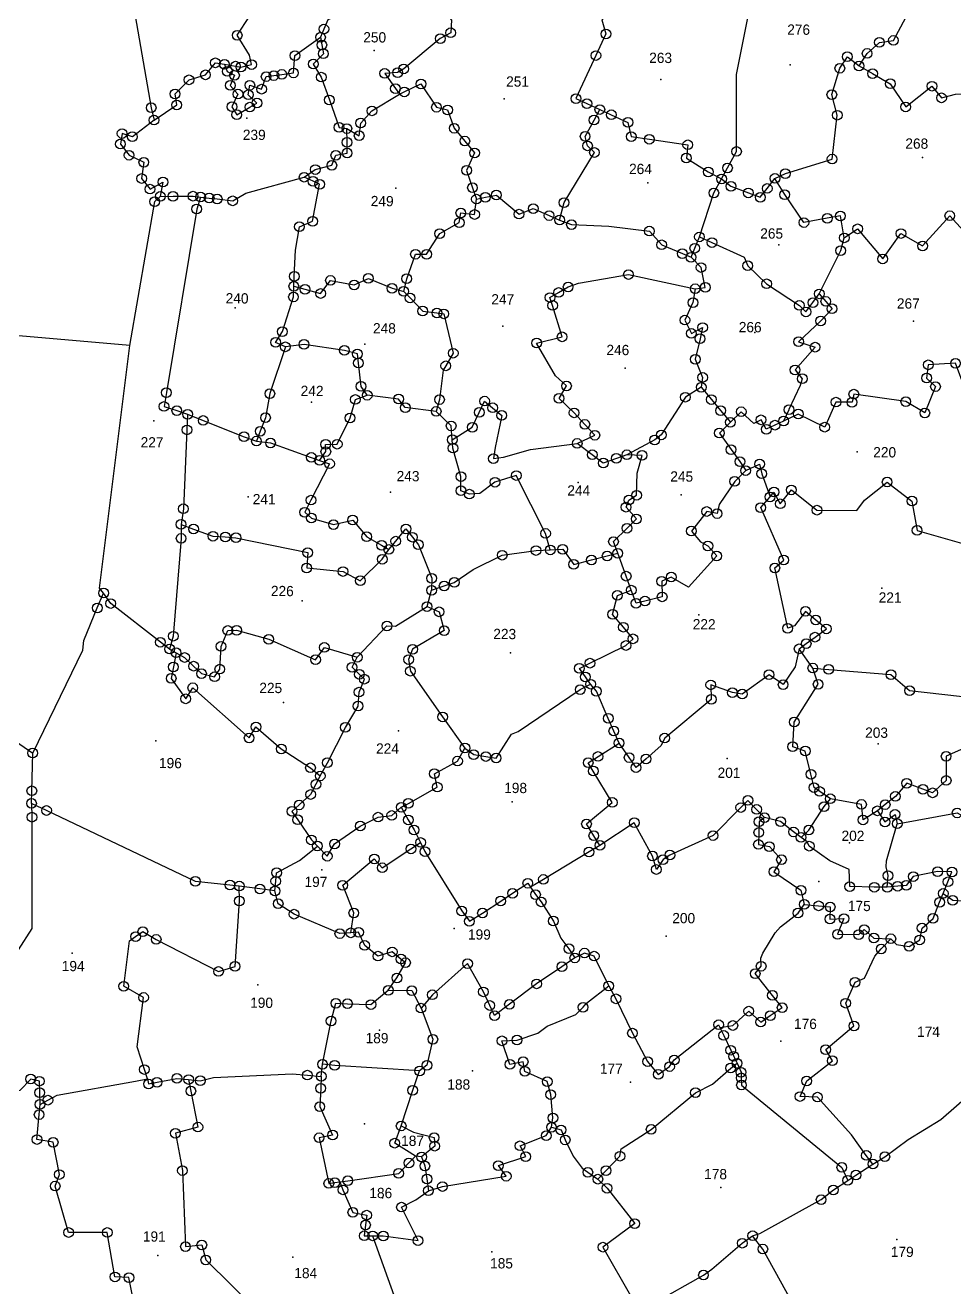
# Model space of a CAD drawing. Header units: metres. Extents: x 272120 to 276411, y 2131418 to 2137749.
# Drawn here: x 273186 to 274035, y 2133657 to 2134809 of the extents above; entities that cross this region are included whole.
import ezdxf

# ---------------------------------------------------------------- set-up
doc = ezdxf.new("R2010")
doc.units = ezdxf.units.M
for name, color, linetype in [('POINT_PARCEL', 7, 'Continuous'), ('POLY_PARCEL', 6, 'Continuous'), ('SYM_STONE', 1, 'Continuous'), ('TEXT_PARCEL', 7, 'Continuous')]:
    doc.layers.add(name, color=color, linetype=linetype)
doc.styles.add('TEXT_MAP', font='KRDEV050.TTF')

# ---------------------------------------------------------------- blocks, each defined once
blk = doc.blocks.new('STONE')
blk.add_circle((0, 0), 0.851)
blk = doc.blocks.new('GNGFGBG')
at = {"layer": 'POINT_PARCEL'}
for p in [(318.41, 675.55), (391.54, 673.58), (368.81, 670.8), (341.34, 667.21), (296.14, 663.48), (414.92, 657.43), (366.65, 652.63), (322.42, 651.38), (389.78, 641.95), (294.31, 630.15), (413.51, 628.71), (341.37, 627.31), (385.64, 626.47), (317.14, 623.95), (362.9, 620.05), (307.86, 613.73), (280.17, 610.2), (403.82, 605.65), (354.83, 599.91), (296.84, 597), (321.84, 598.01), (372.91, 597.91), (408.32, 581.75), (306.48, 578.79), (376.18, 576.83), (343.12, 569.9), (303.32, 560.88), (323.54, 556.08), (280.94, 554.01), (407.85, 554.4), (381.35, 551.63), (343.62, 543.74), (402.95, 536.99), (310.26, 531.59), (397.57, 530.14), (333.59, 521.42), (370.84, 520.33), (266.47, 516.61), (299.13, 511.28), (320.57, 503.46), (417.98, 504.53), (391.11, 502.04), (336.98, 496.42), (364.75, 494.65), (318.08, 487.01), (326.94, 483.98), (380.73, 476.28), (321.3, 474.03), (411.77, 467.32), (281.93, 463.62), (340.62, 464.69), (305.61, 463.47)]:
    blk.add_point(p, dxfattribs=at)
at = {"layer": 'POLY_PARCEL'}
for points in [[(292.13, 672.94), (294.07, 672.63), (295.04, 672.48), (296.9, 672.93), (296.51, 674.6), (294.33, 678.06), (296.45, 681.4), (297.54, 682.9), (301.42, 688.25), (305.45, 688.5), (306.63, 684.88), (311.65, 687.43), (316.5, 689.9), (316.65, 693.01), (315.52, 695.17), (320.67, 699.78), (327.92, 701.97), (329.05, 702.07), (331.36, 702.26), (332.86, 702.11)], [(274.48, 691.61), (276.36, 681.33), (279.31, 665.23), (279.82, 663.05)], [(332, 681.05), (331.01, 682.55), (329.44, 682.81), (328.2, 689.68), (325.9, 690.34), (323.93, 689.49), (320.86, 688.18), (320.93, 685.5), (313.67, 682.37), (310.22, 680.88), (309.56, 679.25), (308.98, 677.81)], [(362, 687.95), (362.13, 685.68), (360.92, 684.24), (358.4, 681.23), (359.12, 678.75), (357.39, 674.95), (353.94, 667.36), (355.87, 666.49), (358.15, 665.47)], [(379.63, 653.43), (380.66, 655.36), (382.22, 658.27), (382.1, 671.81), (384.13, 682.34), (382.36, 685.16), (381.45, 685.59)], [(403.65, 673.44), (405.05, 675.65), (407.2, 677.62), (409.66, 677.97), (412.66, 683.66), (413.81, 685)], [(332, 681.05), (331.85, 678.76), (330.03, 677.73), (323.63, 672.36), (322.57, 671.7), (320.3, 671.54), (322.21, 668.88), (322.91, 667.91)], [(292.13, 672.94), (292.64, 671.7), (293.91, 671.02), (293.18, 669.25), (294.54, 667.72), (293.5, 665.5), (294.36, 664.1), (296.65, 665.45), (297.89, 666.18), (296.35, 667.62), (296.62, 669.3), (298.7, 668.62), (299.47, 670.84), (300.83, 671.03), (302.23, 671.23), (304.27, 671.52), (304.5, 674.55), (308.98, 677.81)], [(308.98, 677.81), (309.22, 676.47), (309.5, 674.93), (307.73, 673.1), (309.17, 670.81), (310.61, 666.81), (312.35, 662), (313.72, 661.81)], [(389.01, 653.58), (390.84, 654.44), (399.03, 657.05), (399.88, 664.77), (398.9, 668.37), (400.27, 673.02), (401.58, 675.05), (403.65, 673.44)], [(279.82, 663.05), (283.8, 665.74), (283.48, 667.67), (285.92, 670.17), (288.81, 671.07), (290.54, 673.19), (292.13, 672.94)], [(403.65, 673.44), (406.03, 672.11), (409.15, 670.37), (411.9, 666.31), (416.48, 669.98), (418.18, 667.95), (420.61, 668.6), (424.8, 668.67), (425.32, 666.7), (427.97, 666.93), (429.12, 667.03)], [(313.72, 661.81), (315.89, 660.57), (316.15, 662.79), (318.11, 664.95), (322.91, 667.91)], [(322.91, 667.91), (323.76, 668.32), (326.69, 669.73), (329.44, 665.67), (331.41, 665.21), (332.58, 662), (334.47, 659.75), (336.19, 657.69), (334.81, 654.61), (335.87, 651.58), (336.58, 649.57)], [(351.22, 646.01), (351.98, 649.07), (357.26, 657.91), (356.03, 659.07), (355.6, 660.73), (357.15, 663.61), (358.15, 665.47)], [(358.15, 665.47), (360.17, 664.56), (363.11, 663.24), (363.7, 660.75), (366.9, 660.31), (373.65, 659.38), (373.42, 657.05), (377.29, 654.63), (379.63, 653.43)], [(279.82, 663.05), (276.04, 660.11), (274.23, 660.65), (273.95, 658.8), (275.49, 656.85), (278.08, 655.63), (277.71, 652.78), (279.21, 650.92), (281.47, 652.19), (281.02, 649.65)], [(306.28, 653.21), (308.23, 654.57), (311.13, 655.34), (311.81, 657.1), (313.8, 657.51), (313.77, 659.38), (313.72, 661.81)], [(288.1, 649.6), (289.61, 649.43), (291.02, 649.28), (293.75, 648.97), (296.06, 650.33), (306.28, 653.21)], [(304.6, 634.03), (304.67, 635.77), (304.87, 640.41), (305.51, 644.51), (307.82, 645.47), (309, 651.98), (307.84, 652.5), (306.28, 653.21)], [(375.81, 643.22), (378.29, 650.95), (379.63, 653.43)], [(379.63, 653.43), (381.28, 652.15), (384.36, 651.01), (386.46, 650.25), (387.66, 651.81), (389.01, 653.58)], [(401.27, 643.23), (400.56, 647.07), (398.25, 646.64), (394.15, 645.87), (390.75, 650.75), (389.01, 653.58)], [(336.58, 649.57), (338.14, 649.91), (340.08, 650.32), (344.08, 646.99), (346.57, 647.97), (349.37, 646.78), (351.22, 646.01)], [(275.83, 623.42), (280.04, 648.73), (281.02, 649.65)], [(281.02, 649.65), (283.26, 649.69), (286.78, 649.74), (288.1, 649.6)], [(288.1, 649.6), (287.44, 647.48), (282.33, 615.2), (281.95, 612.76), (284.19, 612.04), (286.09, 611.42)], [(323.92, 633.28), (324.43, 635.51), (325.94, 639.82), (327.9, 639.82), (330.16, 643.47), (333.6, 645.43), (333.85, 647.12), (336.28, 646.87), (336.58, 649.57)], [(351.22, 646.01), (353.31, 645.22), (359.86, 644.96), (367, 644.17), (369.19, 641.78), (372.83, 640.26), (374.36, 639.63)], [(401.27, 643.23), (403.59, 644.83), (408.04, 639.58), (411.22, 644.06), (415.03, 641.91), (419.78, 647.24), (424.03, 642.63), (429.6, 642.02), (431.86, 641.77)], [(374.36, 639.63), (375.01, 641.23), (375.81, 643.22)], [(375.81, 643.22), (378.01, 642.24), (383.72, 639.69), (384.34, 638.21), (387.67, 635.06), (393.46, 631.3), (394.62, 630.18), (395.83, 631.82), (396.95, 633.36)], [(396.95, 633.36), (400.65, 640.99), (401.27, 643.23)], [(375.13, 634.1), (376.9, 634.35), (376.14, 637.84), (374.36, 639.63)], [(354.59, 606.78), (357.68, 608.25), (355.91, 610.13), (354.01, 612.15), (351.34, 614.68), (352.64, 616.87), (350.72, 618.66), (347.33, 624.37), (351.81, 625.49), (350.1, 630.99), (349.62, 632.38), (351.13, 633.28), (352.8, 634.26), (354.59, 634.93), (363.39, 636.52), (375.13, 634.1)], [(304.6, 634.03), (306.55, 633.52), (309.31, 632.8), (311.03, 635.11), (315.2, 634.34), (317.69, 635.52), (321.86, 633.8), (323.92, 633.28)], [(303.19, 623.39), (301.47, 624.16), (302.65, 626.06), (304.55, 632.17), (304.6, 634.03)], [(323.92, 633.28), (325.03, 632.14), (327.28, 629.84), (329.77, 629.53), (330.99, 629.38), (332.69, 622.48), (331.4, 620.25), (330.97, 619.49), (330.34, 614.32), (329.77, 612.23)], [(375.13, 634.1), (374.75, 631.66), (373.36, 628.58), (374.52, 626.25), (376.49, 627.3), (376.05, 625.34), (375.24, 621.71), (376.54, 618.53), (376.31, 616.8)], [(396.95, 633.36), (398.1, 632.04), (399.21, 630.77), (397.22, 628.61), (393.36, 624.93), (396.28, 623.99), (392.77, 619.96), (394.06, 618.44), (393.71, 617.22), (391.76, 612.99), (391.75, 612.97), (390.84, 610.98)], [(275.83, 623.42), (233.34, 626.84)], [(271.55, 579.91), (270.85, 580.76), (275.83, 623.42)], [(303.19, 623.39), (300.52, 615.15), (299.79, 610.92), (298.87, 608.52), (298.23, 606.79)], [(317.63, 614.99), (316.54, 616.53), (316.05, 620.63), (315.86, 622.23), (313.57, 622.84), (306.46, 623.84), (303.19, 623.39)], [(427.13, 618.79), (426.37, 618.68), (424.83, 617.89), (422.7, 616.8), (420.97, 621.34), (416.18, 621.03), (415.91, 618.7), (417.48, 617.22), (415.64, 612.57), (412.28, 614.54), (403.14, 615.79), (402.83, 614.36), (400.01, 614.36), (398.06, 609.95), (393.4, 612.23), (390.84, 610.98)], [(376.31, 616.8), (373.54, 615.04), (369.36, 608.39), (368.2, 607.49), (363.33, 604.85)], [(376.31, 616.8), (378.12, 614.66), (379.75, 612.73), (381.49, 610.69)], [(309.35, 603.49), (310.43, 605.04), (310.38, 606.31), (312.42, 606.35), (314.64, 610.97), (315.55, 614.23), (317.63, 614.99)], [(329.77, 612.23), (324.33, 612.86), (323.15, 614.35), (317.63, 614.99)], [(332.63, 607.28), (332.42, 609.71), (329.77, 612.23)], [(332.63, 607.28), (336.13, 609.49), (337.34, 612.11), (338.26, 614.1), (339.68, 612.94), (341.3, 611.61), (340.17, 605.96), (339.89, 604.01), (341.66, 604.28), (346.42, 605.64), (354.59, 606.78)], [(390.84, 610.98), (389.32, 610.24), (387.8, 609.5), (386.86, 611.16), (385.61, 610.53), (383.37, 612.55), (381.49, 610.69)], [(286.09, 611.42), (285.99, 608.68), (285.46, 594.81), (285.08, 592.07)], [(286.09, 611.42), (288.84, 610.35), (296.04, 607.55), (298.23, 606.79)], [(381.49, 610.69), (379.56, 608.79), (381.63, 605.89), (383.2, 603.79), (384.24, 602.23)], [(298.23, 606.79), (300.7, 606.48), (307.88, 603.99), (309.35, 603.49)], [(350, 588.05), (349.14, 590.93), (343.93, 601.07), (340.19, 599.87), (337.56, 597.88), (335.71, 597.74), (334.21, 598.33), (334.21, 600.82), (332.76, 605.8), (332.63, 607.28)], [(363.33, 604.85), (361.49, 604.2), (359.2, 603.37), (357.26, 604.81), (354.59, 606.78)], [(309.35, 603.49), (311.1, 602.9), (307.88, 596.49), (306.8, 594.35), (307.98, 593.35), (311.87, 592.22), (315.23, 593.04), (317.72, 590.14), (320.35, 588.64), (321.62, 587.92)], [(361.86, 587.53), (361.09, 589.59), (363.45, 591.95), (365.09, 593.59), (363.26, 595.65), (363.75, 596.91), (365.09, 597.76), (365.18, 601.65), (366.01, 604.76), (363.33, 604.85)], [(384.24, 602.23), (386.66, 603.39), (387.06, 601.69), (388.54, 597.62)], [(384.24, 602.23), (382.31, 600.32), (379.63, 596.25), (379.27, 594.64), (377.43, 594.99), (374.77, 591.54), (376.38, 589.66), (377.68, 588.94), (379.25, 587.19), (374.32, 581.69), (371.28, 583.43), (369.62, 582.67), (369.71, 579.94), (366.69, 579.17), (365.14, 578.78), (364.28, 581.08)], [(388.54, 597.62), (389.23, 598.49), (390.35, 596.43), (392.28, 598.89), (396.8, 595.36), (403.79, 595.36), (405.14, 597.15), (409.1, 600.39), (413.49, 597.08), (414.43, 591.93), (422.25, 589.76)], [(393.85, 570.98), (395.08, 571.9), (396.63, 573.05), (398.6, 574.52), (396.74, 576.05), (394.92, 577.56), (393.02, 575.03), (391.81, 574.58), (389.48, 585.15), (391.03, 586.56), (386.91, 595.73), (388.54, 597.62)], [(285.08, 592.07), (285.11, 589.6), (283.85, 572.42), (283.22, 570.16)], [(285.08, 592.07), (287.28, 591.27), (290.7, 590.03), (292.86, 589.91), (294.74, 589.8), (307.38, 587.27), (307.22, 584.57), (313.61, 583.99), (316.64, 582.4), (320.49, 586.2), (321.62, 587.92)], [(321.62, 587.92), (322.83, 589.39), (324.61, 591.54), (325.75, 590.11), (326.8, 588.8), (329.2, 582.92), (329.18, 580.81)], [(329.18, 580.81), (331.39, 581.59), (333.17, 582.22), (336.48, 584.52), (341.55, 587.06), (347.49, 587.92), (350, 588.05)], [(350, 588.05), (352.18, 588.17), (354.12, 585.54), (357.24, 586.34), (359.99, 587.05), (361.86, 587.53)], [(364.28, 581.08), (363.36, 583.53), (361.86, 587.53)], [(357.25, 564.51), (356.33, 565.78), (355.26, 567.27), (357.11, 568.2), (363.41, 571.35), (364.64, 572.53), (362.93, 574.56), (361.03, 576.8), (361.85, 580.15), (364.28, 581.08)], [(259.29, 551.72), (267.98, 569.87), (268.12, 571.54), (270.47, 577.29), (271.55, 579.91)], [(283.22, 570.16), (281.59, 571.34), (272.81, 578.08), (271.55, 579.91)], [(328.41, 577.94), (329.18, 580.81)], [(316.2, 568.95), (321.38, 574.48), (322.86, 574.47), (328.41, 577.94)], [(328.41, 577.94), (330.54, 577.03), (331.45, 573.73), (325.92, 570.42), (325.24, 568.61), (325.56, 566.57), (331.29, 558.58), (335.25, 553.13)], [(284.37, 569.52), (285.87, 568.69), (287.47, 567.18), (288.86, 565.88), (291.17, 565.34), (292.07, 566.69), (292.26, 570.68), (293.43, 573.49), (294.97, 573.53), (300.64, 571.99), (308.88, 568.46), (310.42, 570.63), (316.2, 568.95)], [(229.29, 571.07), (230.97, 571), (232.56, 565.25), (234.69, 561.54), (249.21, 555.27), (256.23, 553.78), (259.29, 551.72)], [(283.22, 570.16), (284.37, 569.52)], [(393.85, 570.98), (393.15, 567.84), (391.08, 564.68), (388.59, 566.4), (383.9, 562.97), (382.18, 563.21), (378.36, 564.54), (378.47, 561.99), (370.34, 555.13), (369.69, 553.74), (367.08, 551.45), (365.34, 549.92), (364.11, 551.67), (362.33, 554.2)], [(396.27, 567.61), (393.85, 570.98)], [(284.37, 569.52), (283.91, 567.02), (283.54, 565.01), (286.12, 561.43), (287.35, 563.38), (297.31, 554.64), (298.49, 556.59), (302.98, 552.74), (308.13, 549.47), (309.85, 548.06)], [(309.85, 548.06), (311.09, 550.38), (314.21, 556.62), (316.42, 560.38), (316.56, 562.82), (317.49, 565.11), (316.61, 565.95), (315.31, 567.19), (316.2, 568.95)], [(399.52, 544.68), (397.64, 545.95), (396.64, 546.63), (396.07, 548.96), (395.06, 553.03), (392.84, 553.77), (393.07, 558.11), (397.23, 564.78), (396.27, 567.61)], [(396.27, 567.61), (399.06, 567.4), (410.01, 566.56), (413.3, 563.77), (422.11, 562.88)], [(335.25, 553.13), (336.8, 551.99), (338.93, 551.67), (340.74, 551.41), (343.41, 555.62), (344.59, 556.11), (355.42, 563.54), (357.25, 564.51)], [(362.33, 554.2), (361.38, 556.31), (360.39, 558.52), (358.27, 563.27), (357.25, 564.51)], [(422.11, 562.88), (425.29, 562.61), (424.98, 560.59), (423.95, 559.74), (422.74, 557.77), (422.65, 556.61), (422.88, 553.66), (419.81, 552.29), (419.85, 548.04), (417.48, 545.85), (415.78, 546.46), (412.91, 547.5), (410.94, 545.17), (409.16, 543.73), (407.8, 542.62)], [(324.14, 542.65), (325.37, 543.34), (330.44, 546.23), (329.9, 548.59), (333.96, 550.83), (335.25, 553.13)], [(359.08, 536.21), (358, 537.9), (356.7, 539.95), (361.21, 543.76), (357.82, 549.25), (356.92, 550.71), (358.65, 551.82), (362.33, 554.2)], [(411.3, 540.38), (421.82, 542.36), (424.37, 541), (427.64, 541.46), (430.18, 542.45), (437.01, 548.15), (438.23, 546.7), (441.15, 548.61), (446.84, 552.33), (449.12, 551.24), (450.11, 548.53), (452, 546.45)], [(259.15, 542.88), (259.19, 545.08), (259.29, 551.72)], [(309.85, 548.06), (309.1, 546.58), (308.19, 544.78), (306.19, 542.94), (304.93, 541.79), (305.94, 540.33), (308.37, 536.81), (309.43, 535.73)], [(387.97, 541.29), (386.58, 542.71), (385.03, 544.3), (383.79, 543.03), (378.96, 538.07), (371.39, 534.6), (370.19, 533.79), (369.03, 532.04), (368.33, 534.39), (365.1, 540.23), (359.08, 536.21)], [(394.42, 537.85), (395.78, 539.16), (398.43, 543.29), (399.52, 544.68)], [(407.8, 542.62), (405.29, 541.01), (405, 543.72), (399.52, 544.68)], [(259.15, 542.88), (259.25, 540.45), (259.34, 520.9), (254.63, 513.38)], [(295.77, 528.6), (294.12, 528.77), (288.04, 529.37), (261.8, 541.64), (260.16, 542.41), (259.15, 542.88)], [(309.43, 535.73), (311.18, 533.96), (312.45, 536.13), (316.94, 539.3), (320.07, 540.89), (322.47, 541.2), (324.14, 542.65)], [(324.14, 542.65), (325.37, 540.44), (326.41, 538.69), (327.57, 536.49)], [(387.97, 541.29), (387.02, 540.56), (386.99, 538.67), (386.95, 536.56), (388.87, 536.2), (391.01, 533.91), (389.69, 531.79), (394.46, 528.57), (395.06, 526.1)], [(394.42, 537.85), (393.09, 538.82), (390.81, 540.6), (387.97, 541.29)], [(407.8, 542.62), (409.14, 540.68), (410.91, 542.01), (411.3, 540.38)], [(409.63, 529.2), (409.76, 531.26), (409.4, 532.78), (409.47, 533.83), (411.3, 540.38)], [(409.63, 529.2), (407.35, 529.2), (403.04, 529.27), (402.91, 532.28), (399.5, 533.8), (395.87, 536.33), (395.5, 537.07), (394.42, 537.85)], [(302.03, 527.79), (302.17, 529.51), (302.3, 531), (306.33, 533.18), (309.43, 535.73)], [(315.42, 520.53), (315.92, 524.03), (313.93, 528.87), (319.46, 533.54), (320.86, 532), (325.89, 535.35), (327.57, 536.49)], [(327.57, 536.49), (328.34, 534.9), (334.89, 524.51), (336.25, 522.7), (338.53, 524.17), (341.72, 526.3), (343.79, 527.68), (346.46, 529.47), (346.95, 528.77)], [(359.08, 536.21), (357.18, 535.04), (349.2, 530.15), (346.95, 528.77)], [(419.47, 528.19), (420.29, 530.24), (420.97, 531.98), (418.46, 532.01), (414.19, 531.12), (412.97, 529.56), (411.46, 529.4), (409.63, 529.2)], [(279.85, 494.63), (279.31, 496.26), (278.03, 500.26), (279.08, 508.92), (275.59, 510.86), (276.56, 518.86), (277.6, 519.59), (278.87, 520.49), (281.23, 519.13), (292.22, 513.58), (295.12, 514.49), (295.8, 525.99), (295.77, 528.6)], [(302.03, 527.79), (299.39, 528.13), (295.77, 528.6)], [(346.95, 528.77), (347.83, 527.48), (348.83, 526.21), (351, 522.86), (352.31, 519.87), (353.76, 518.01), (354.81, 516.41)], [(410.32, 520.16), (411.3, 519.14), (413.55, 518.85), (415.4, 520), (415.8, 522.08), (417.71, 523.8), (418.85, 526.64), (419.47, 528.19)], [(419.47, 528.19), (421.15, 527), (424.49, 526.81)], [(315.42, 520.53), (313.49, 520.39), (305.43, 523.74), (302.62, 525.55), (302.03, 527.79)], [(380.39, 504.38), (382.67, 504.73), (385.45, 507.27), (387.57, 505.38), (389.24, 506.52), (391.31, 507.93), (389.59, 510.07), (386.53, 513.87), (387.57, 515.18), (387.53, 516.57), (387.84, 517.49), (390, 521.04), (390.93, 522.1), (393.98, 524.57), (395.06, 526.1)], [(395.06, 526.1), (397.59, 525.86), (399.62, 525.67), (399.59, 523.55), (402.06, 523.65), (400.97, 520.88), (404.67, 520.85), (405.63, 521.74), (407.34, 520.27), (410.32, 520.16)], [(322.08, 510.49), (323.58, 512.67), (325.07, 515.34), (324.26, 515.99), (322.72, 517.24), (320.22, 516.47), (317.87, 518.33), (316.78, 520.64), (315.42, 520.53)], [(407.45, 480.56), (406.28, 482.07), (403.65, 485.69), (397.63, 492.25), (394.57, 492.34), (395.72, 495.08), (400.2, 498.67), (399.01, 500.61), (403.95, 504.81), (402.48, 508.79), (404.09, 512.47), (405.75, 513.2), (407.52, 517.1), (408.64, 518.37), (410.32, 520.16)], [(360.81, 511.53), (358.22, 516.74), (356.5, 517.26), (354.81, 516.41)], [(354.81, 516.41), (352.55, 514.85), (348.14, 511.8), (343.39, 508.17), (340.78, 506.17), (339.93, 507.94), (338.78, 510.33), (335.97, 515.27), (329.83, 509.75), (327.86, 507.39)], [(310.61, 497.4), (312.07, 505.03), (312.88, 508.13), (314.93, 508.07), (319.05, 507.96), (322.08, 510.49)], [(322.08, 510.49), (326.21, 510.45), (327.86, 507.39)], [(350.93, 486.62), (351.16, 488.27), (350.75, 492.37), (350.12, 494.64), (346.18, 496.41), (345.87, 498.11), (343.54, 497.63), (342.11, 501.75), (344.77, 501.91), (348.4, 503.14), (350.06, 504.38), (355.06, 506.44), (356.33, 507.75), (356.91, 508.48), (360.81, 511.53)], [(360.81, 511.53), (362.1, 509.27), (365.04, 503.26), (367.74, 498.29), (369.63, 496.05), (371.6, 497.44), (372.41, 498.6), (380.16, 504.84), (380.39, 504.38)], [(327.86, 507.39), (329.97, 501.93), (328.97, 497.36), (327.69, 496.35)], [(380.39, 504.38), (381.07, 502.97), (382.33, 500.39), (382.86, 499.3), (383.45, 498.1)], [(310.4, 495.28), (310.61, 497.4)], [(327.69, 496.35), (312.76, 497.22), (310.61, 497.4)], [(359.14, 477.57), (360.57, 479.08), (362.99, 481.63), (363.22, 482.9), (368.44, 486.38), (376.18, 492.88), (379.14, 494.4), (382.35, 497.26), (383.45, 498.1)], [(383.45, 498.1), (384.16, 496.53), (384.21, 495.55), (384.26, 494.28), (401.99, 479.95), (403.04, 477.67)], [(261.02, 490.01), (262.4, 490.76), (264.01, 491.64), (277.75, 494.22), (279.85, 494.63)], [(279.85, 494.63), (280.07, 493.73), (281.55, 494.03), (285.04, 494.75), (287.1, 494.56)], [(287.1, 494.56), (289.16, 494.37), (291.46, 494.96), (305.32, 495.71), (307.97, 495.48), (310.4, 495.28)], [(310.4, 495.28), (310.32, 493.18), (310.19, 489.96), (312.47, 484.99), (310.11, 484.49), (311.87, 476.48), (312.92, 476.64), (313.79, 476.77)], [(324.51, 486.68), (326.5, 492.95), (327.69, 496.35)], [(261.02, 490.01), (260.95, 492.07), (260.89, 494.08), (259.35, 494.45), (257.44, 492.41), (254.57, 492.29)], [(287.1, 494.56), (287.51, 492.54), (288.79, 486.21), (284.85, 485.1), (286.13, 478.56), (286.76, 465.2), (289.63, 465.52), (290.35, 462.89), (299.62, 453.89), (298.61, 451.5), (302.67, 444.33), (303.72, 442.48)], [(407.45, 480.56), (409.54, 481.87), (413.61, 484.9), (419.36, 488.49), (424.34, 492.89), (426.07, 493.97)], [(279.23, 448.32), (278.85, 450.12), (276.87, 459.68), (274.4, 459.8), (273, 467.59), (266.2, 467.54), (263.79, 475.67), (264.51, 477.71), (263.38, 483.37), (260.53, 483.83), (260.88, 488.22), (261.02, 490.01)], [(327.09, 481.4), (323.39, 483.64), (324.51, 486.68)], [(324.51, 486.68), (326.69, 485.59), (330.32, 484.66), (330.43, 483.16), (328.14, 481.25)], [(329.37, 475.32), (331.84, 476.08), (343.03, 477.97), (341.64, 479.82), (346.43, 481.44), (345.43, 483.33), (350.01, 485.15), (350.93, 486.62)], [(350.93, 486.62), (352.62, 486.17), (353.35, 484.43), (354.78, 481.58), (356.36, 479.46), (357.37, 478.77), (359.14, 477.57)], [(313.79, 476.77), (315.2, 476.99), (324.14, 478.34), (325.91, 480.18), (327.09, 481.4)], [(328.14, 481.25), (327.09, 481.4)], [(328.14, 481.25), (328.72, 479.67), (329.1, 477.39), (329.37, 475.32)], [(403.04, 477.67), (404.49, 478.62), (407.45, 480.56)], [(359.14, 477.57), (360.76, 475.99), (365.67, 469.8), (360.11, 465.63), (365.24, 456.77), (366.51, 454.19)], [(386.4, 467.82), (387.67, 468.2), (398.4, 474.26), (400.54, 475.97), (403.04, 477.67)], [(313.79, 476.77), (314.36, 475.37), (316.12, 471.43), (318.56, 470.96), (318.37, 469.23), (318.17, 467.33), (319.63, 467.33)], [(319.63, 467.33), (321.51, 467.33), (327.62, 466.56), (324.67, 472.41), (327.15, 473.69), (329.37, 475.32)], [(319.63, 467.33), (324.24, 454.63), (325.54, 446.24), (327.43, 444.55), (328.79, 443.33)], [(366.51, 454.19), (369.13, 455.88), (377.82, 460.86), (379.26, 461.91), (384.59, 466.5), (386.4, 467.82)], [(398.64, 446.96), (397.37, 449.21), (388.22, 465.49), (386.4, 467.82)]]:
    blk.add_lwpolyline(points, dxfattribs=at)
at = {"layer": 'SYM_STONE'}
for p in [(294.33, 678.06), (308.98, 677.81), (309.56, 679.25), (331.85, 678.76), (359.12, 678.75), (409.66, 677.97), (309.22, 676.47), (330.03, 677.73), (405.05, 675.65), (407.2, 677.62), (304.5, 674.55), (309.5, 674.93), (357.39, 674.95), (401.58, 675.05), (403.65, 673.44), (290.54, 673.19), (292.13, 672.94), (292.64, 671.7), (294.07, 672.63), (295.04, 672.48), (296.9, 672.93), (302.23, 671.23), (304.27, 671.52), (307.73, 673.1), (320.3, 671.54), (322.57, 671.7), (323.63, 672.36), (400.27, 673.02), (406.03, 672.11), (285.92, 670.17), (288.81, 671.07), (293.18, 669.25), (293.91, 671.02), (296.62, 669.3), (299.47, 670.84), (300.83, 671.03), (309.17, 670.81), (326.69, 669.73), (409.15, 670.37), (416.48, 669.98), (283.48, 667.67), (294.54, 667.72), (296.35, 667.62), (298.7, 668.62), (310.61, 666.81), (322.21, 668.88), (323.76, 668.32), (353.94, 667.36), (398.9, 668.37), (418.18, 667.95), (279.31, 665.23), (283.8, 665.74), (293.5, 665.5), (296.65, 665.45), (297.89, 666.18), (318.11, 664.95), (329.44, 665.67), (331.41, 665.21), (355.87, 666.49), (358.15, 665.47), (360.17, 664.56), (399.88, 664.77), (411.9, 666.31), (279.82, 663.05), (294.36, 664.1), (316.15, 662.79), (357.15, 663.61), (363.11, 663.24), (274.23, 660.65), (276.04, 660.11), (312.35, 662), (313.72, 661.81), (315.89, 660.57), (332.58, 662), (355.6, 660.73), (363.7, 660.75), (366.9, 660.31), (273.95, 658.8), (313.77, 659.38), (334.47, 659.75), (356.03, 659.07), (357.26, 657.91), (373.65, 659.38), (382.22, 658.27), (275.49, 656.85), (278.08, 655.63), (311.81, 657.1), (313.8, 657.51), (336.19, 657.69), (373.42, 657.05), (399.03, 657.05), (308.23, 654.57), (311.13, 655.34), (334.81, 654.61), (377.29, 654.63), (379.63, 653.43), (380.66, 655.36), (389.01, 653.58), (390.84, 654.44), (277.71, 652.78), (281.47, 652.19), (306.28, 653.21), (307.84, 652.5), (309, 651.98), (335.87, 651.58), (381.28, 652.15), (387.66, 651.81), (279.21, 650.92), (281.02, 649.65), (283.26, 649.69), (286.78, 649.74), (288.1, 649.6), (289.61, 649.43), (291.02, 649.28), (293.75, 648.97), (336.58, 649.57), (338.14, 649.91), (340.08, 650.32), (351.98, 649.07), (378.29, 650.95), (384.36, 651.01), (386.46, 650.25), (390.75, 650.75), (280.04, 648.73), (287.44, 647.48), (333.85, 647.12), (336.28, 646.87), (344.08, 646.99), (346.57, 647.97), (349.37, 646.78), (400.56, 647.07), (419.78, 647.24), (307.82, 645.47), (333.6, 645.43), (351.22, 646.01), (353.31, 645.22), (394.15, 645.87), (398.25, 646.64), (403.59, 644.83), (305.51, 644.51), (330.16, 643.47), (367, 644.17), (375.81, 643.22), (401.27, 643.23), (411.22, 644.06), (369.19, 641.78), (372.83, 640.26), (375.01, 641.23), (378.01, 642.24), (400.65, 640.99), (415.03, 641.91), (325.94, 639.82), (327.9, 639.82), (374.36, 639.63), (384.34, 638.21), (408.04, 639.58), (304.67, 635.77), (363.39, 636.52), (376.14, 637.84), (304.6, 634.03), (306.55, 633.52), (311.03, 635.11), (315.2, 634.34), (317.69, 635.52), (321.86, 633.8), (324.43, 635.51), (352.8, 634.26), (375.13, 634.1), (376.9, 634.35), (387.67, 635.06), (304.55, 632.17), (309.31, 632.8), (323.92, 633.28), (325.03, 632.14), (349.62, 632.38), (351.13, 633.28), (374.75, 631.66), (393.46, 631.3), (395.83, 631.82), (396.95, 633.36), (398.1, 632.04), (327.28, 629.84), (329.77, 629.53), (330.99, 629.38), (350.1, 630.99), (394.62, 630.18), (399.21, 630.77), (373.36, 628.58), (376.49, 627.3), (397.22, 628.61), (302.65, 626.06), (351.81, 625.49), (374.52, 626.25), (376.05, 625.34), (393.36, 624.93), (301.47, 624.16), (303.19, 623.39), (306.46, 623.84), (313.57, 622.84), (332.69, 622.48), (347.33, 624.37), (396.28, 623.99), (315.86, 622.23), (316.05, 620.63), (331.4, 620.25), (375.24, 621.71), (416.18, 621.03), (420.97, 621.34), (376.54, 618.53), (392.77, 619.96), (394.06, 618.44), (415.91, 618.7), (316.54, 616.53), (352.64, 616.87), (376.31, 616.8), (403.14, 615.79), (417.48, 617.22), (282.33, 615.2), (300.52, 615.15), (315.55, 614.23), (317.63, 614.99), (323.15, 614.35), (330.34, 614.32), (338.26, 614.1), (351.34, 614.68), (373.54, 615.04), (378.12, 614.66), (400.01, 614.36), (402.83, 614.36), (412.28, 614.54), (281.95, 612.76), (284.19, 612.04), (286.09, 611.42), (324.33, 612.86), (329.77, 612.23), (337.34, 612.11), (339.68, 612.94), (341.3, 611.61), (354.01, 612.15), (379.75, 612.73), (383.37, 612.55), (391.75, 612.97), (393.4, 612.23), (415.64, 612.57), (288.84, 610.35), (299.79, 610.92), (314.64, 610.97), (332.42, 609.71), (336.13, 609.49), (355.91, 610.13), (381.49, 610.69), (386.86, 611.16), (387.8, 609.5), (389.32, 610.24), (390.84, 610.98), (398.06, 609.95), (285.99, 608.68), (296.04, 607.55), (298.87, 608.52), (332.63, 607.28), (357.68, 608.25), (368.2, 607.49), (369.36, 608.39), (379.56, 608.79), (298.23, 606.79), (300.7, 606.48), (310.38, 606.31), (310.43, 605.04), (312.42, 606.35), (332.76, 605.8), (354.59, 606.78), (357.26, 604.81), (363.33, 604.85), (366.01, 604.76), (381.63, 605.89), (307.88, 603.99), (309.35, 603.49), (311.1, 602.9), (339.89, 604.01), (359.2, 603.37), (361.49, 604.2), (383.2, 603.79), (386.66, 603.39), (334.21, 600.82), (343.93, 601.07), (382.31, 600.32), (384.24, 602.23), (387.06, 601.69), (409.1, 600.39), (334.21, 598.33), (340.19, 599.87), (389.23, 598.49), (392.28, 598.89), (307.88, 596.49), (335.71, 597.74), (363.75, 596.91), (365.09, 597.76), (388.54, 597.62), (390.35, 596.43), (413.49, 597.08), (285.46, 594.81), (306.8, 594.35), (363.26, 595.65), (365.09, 593.59), (377.43, 594.99), (379.27, 594.64), (386.91, 595.73), (396.8, 595.36), (285.08, 592.07), (307.98, 593.35), (311.87, 592.22), (315.23, 593.04), (324.61, 591.54), (363.45, 591.95), (374.77, 591.54), (414.43, 591.93), (285.11, 589.6), (287.28, 591.27), (290.7, 590.03), (292.86, 589.91), (294.74, 589.8), (317.72, 590.14), (322.83, 589.39), (325.75, 590.11), (349.14, 590.93), (361.09, 589.59), (307.38, 587.27), (320.35, 588.64), (321.62, 587.92), (326.8, 588.8), (341.55, 587.06), (347.49, 587.92), (350, 588.05), (352.18, 588.17), (359.99, 587.05), (361.86, 587.53), (377.68, 588.94), (379.25, 587.19), (320.49, 586.2), (354.12, 585.54), (357.24, 586.34), (389.48, 585.15), (391.03, 586.56), (307.22, 584.57), (313.61, 583.99), (329.2, 582.92), (363.36, 583.53), (369.62, 582.67), (371.28, 583.43), (316.64, 582.4), (329.18, 580.81), (331.39, 581.59), (333.17, 582.22), (364.28, 581.08), (271.55, 579.91), (272.81, 578.08), (361.85, 580.15), (365.14, 578.78), (366.69, 579.17), (369.71, 579.94), (270.47, 577.29), (328.41, 577.94), (330.54, 577.03), (361.03, 576.8), (394.92, 577.56), (396.74, 576.05), (321.38, 574.48), (331.45, 573.73), (362.93, 574.56), (391.81, 574.58), (398.6, 574.52), (283.85, 572.42), (293.43, 573.49), (294.97, 573.53), (300.64, 571.99), (363.41, 571.35), (364.64, 572.53), (395.08, 571.9), (396.63, 573.05), (281.59, 571.34), (283.22, 570.16), (284.37, 569.52), (292.26, 570.68), (310.42, 570.63), (325.92, 570.42), (393.85, 570.98), (283.91, 567.02), (285.87, 568.69), (287.47, 567.18), (308.88, 568.46), (315.31, 567.19), (316.2, 568.95), (325.24, 568.61), (355.26, 567.27), (357.11, 568.2), (396.27, 567.61), (399.06, 567.4), (283.54, 565.01), (288.86, 565.88), (291.17, 565.34), (292.07, 566.69), (316.61, 565.95), (317.49, 565.11), (325.56, 566.57), (356.33, 565.78), (388.59, 566.4), (397.23, 564.78), (410.01, 566.56), (287.35, 563.38), (316.56, 562.82), (355.42, 563.54), (357.25, 564.51), (358.27, 563.27), (378.36, 564.54), (382.18, 563.21), (383.9, 562.97), (391.08, 564.68), (413.3, 563.77), (286.12, 561.43), (316.42, 560.38), (378.47, 561.99), (331.29, 558.58), (360.39, 558.52), (393.07, 558.11), (298.49, 556.59), (314.21, 556.62), (361.38, 556.31), (297.31, 554.64), (362.33, 554.2), (370.34, 555.13), (392.84, 553.77), (259.29, 551.72), (302.98, 552.74), (335.25, 553.13), (336.8, 551.99), (338.93, 551.67), (340.74, 551.41), (358.65, 551.82), (364.11, 551.67), (367.08, 551.45), (395.06, 553.03), (419.81, 552.29), (308.13, 549.47), (311.09, 550.38), (333.96, 550.83), (356.92, 550.71), (357.82, 549.25), (365.34, 549.92), (309.85, 548.06), (329.9, 548.59), (396.07, 548.96), (412.91, 547.5), (419.85, 548.04), (259.19, 545.08), (308.19, 544.78), (309.1, 546.58), (330.44, 546.23), (396.64, 546.63), (397.64, 545.95), (410.94, 545.17), (415.78, 546.46), (417.48, 545.85), (259.15, 542.88), (306.19, 542.94), (324.14, 542.65), (325.37, 543.34), (361.21, 543.76), (383.79, 543.03), (385.03, 544.3), (386.58, 542.71), (398.43, 543.29), (399.52, 544.68), (405, 543.72), (407.8, 542.62), (409.16, 543.73), (259.25, 540.45), (261.8, 541.64), (304.93, 541.79), (305.94, 540.33), (320.07, 540.89), (322.47, 541.2), (325.37, 540.44), (387.02, 540.56), (387.97, 541.29), (390.81, 540.6), (405.29, 541.01), (409.14, 540.68), (410.91, 542.01), (411.3, 540.38), (421.82, 542.36), (316.94, 539.3), (326.41, 538.69), (356.7, 539.95), (365.1, 540.23), (386.99, 538.67), (393.09, 538.82), (395.78, 539.16), (308.37, 536.81), (312.45, 536.13), (327.57, 536.49), (358, 537.9), (359.08, 536.21), (378.96, 538.07), (386.95, 536.56), (388.87, 536.2), (394.42, 537.85), (395.87, 536.33), (309.43, 535.73), (311.18, 533.96), (325.89, 535.35), (328.34, 534.9), (357.18, 535.04), (368.33, 534.39), (370.19, 533.79), (371.39, 534.6), (391.01, 533.91), (319.46, 533.54), (320.86, 532), (369.03, 532.04), (389.69, 531.79), (418.46, 532.01), (420.97, 531.98), (288.04, 529.37), (302.17, 529.51), (302.3, 531), (346.46, 529.47), (349.2, 530.15), (403.04, 529.27), (409.76, 531.26), (411.46, 529.4), (412.97, 529.56), (414.19, 531.12), (420.29, 530.24), (294.12, 528.77), (295.77, 528.6), (299.39, 528.13), (302.03, 527.79), (313.93, 528.87), (343.79, 527.68), (347.83, 527.48), (394.46, 528.57), (407.35, 529.2), (409.63, 529.2), (419.47, 528.19), (421.15, 527), (295.8, 525.99), (302.62, 525.55), (341.72, 526.3), (348.83, 526.21), (395.06, 526.1), (397.59, 525.86), (399.62, 525.67), (418.85, 526.64), (305.43, 523.74), (315.92, 524.03), (334.89, 524.51), (336.25, 522.7), (338.53, 524.17), (351, 522.86), (393.98, 524.57), (399.59, 523.55), (402.06, 523.65), (417.71, 523.8), (278.87, 520.49), (313.49, 520.39), (315.42, 520.53), (316.78, 520.64), (400.97, 520.88), (404.67, 520.85), (405.63, 521.74), (415.8, 522.08), (277.6, 519.59), (281.23, 519.13), (317.87, 518.33), (407.34, 520.27), (408.64, 518.37), (410.32, 520.16), (413.55, 518.85), (415.4, 520), (320.22, 516.47), (322.72, 517.24), (324.26, 515.99), (353.76, 518.01), (354.81, 516.41), (356.5, 517.26), (358.22, 516.74), (295.12, 514.49), (325.07, 515.34), (335.97, 515.27), (352.55, 514.85), (386.53, 513.87), (387.57, 515.18), (292.22, 513.58), (323.58, 512.67), (348.14, 511.8), (360.81, 511.53), (404.09, 512.47), (275.59, 510.86), (322.08, 510.49), (326.21, 510.45), (329.83, 509.75), (338.78, 510.33), (362.1, 509.27), (389.59, 510.07), (279.08, 508.92), (312.88, 508.13), (314.93, 508.07), (319.05, 507.96), (327.86, 507.39), (339.93, 507.94), (343.39, 508.17), (356.33, 507.75), (385.45, 507.27), (391.31, 507.93), (402.48, 508.79), (312.07, 505.03), (340.78, 506.17), (380.16, 504.84), (387.57, 505.38), (389.24, 506.52), (403.95, 504.81), (365.04, 503.26), (381.07, 502.97), (382.67, 504.73), (329.97, 501.93), (342.11, 501.75), (344.77, 501.91), (382.33, 500.39), (399.01, 500.61), (367.74, 498.29), (372.41, 498.6), (382.86, 499.3), (400.2, 498.67), (279.31, 496.26), (310.61, 497.4), (312.76, 497.22), (327.69, 496.35), (328.97, 497.36), (343.54, 497.63), (345.87, 498.11), (346.18, 496.41), (369.63, 496.05), (371.6, 497.44), (382.35, 497.26), (383.45, 498.1), (384.16, 496.53), (259.35, 494.45), (260.89, 494.08), (280.07, 493.73), (281.55, 494.03), (285.04, 494.75), (287.1, 494.56), (289.16, 494.37), (307.97, 495.48), (310.4, 495.28), (350.12, 494.64), (384.21, 495.55), (384.26, 494.28), (395.72, 495.08), (260.95, 492.07), (287.51, 492.54), (310.32, 493.18), (326.5, 492.95), (350.75, 492.37), (376.18, 492.88), (394.57, 492.34), (397.63, 492.25), (261.02, 490.01), (262.4, 490.76), (310.19, 489.96), (260.88, 488.22), (351.16, 488.27), (284.85, 485.1), (288.79, 486.21), (312.47, 484.99), (324.51, 486.68), (350.01, 485.15), (350.93, 486.62), (352.62, 486.17), (368.44, 486.38), (260.53, 483.83), (263.38, 483.37), (310.11, 484.49), (323.39, 483.64), (330.32, 484.66), (330.43, 483.16), (345.43, 483.33), (353.35, 484.43), (328.14, 481.25), (346.43, 481.44), (362.99, 481.63), (406.28, 482.07), (407.45, 480.56), (409.54, 481.87), (286.13, 478.56), (324.14, 478.34), (325.91, 480.18), (328.72, 479.67), (341.64, 479.82), (357.37, 478.77), (360.57, 479.08), (401.99, 479.95), (404.49, 478.62), (264.51, 477.71), (311.87, 476.48), (312.92, 476.64), (315.2, 476.99), (329.1, 477.39), (331.84, 476.08), (343.03, 477.97), (359.14, 477.57), (360.76, 475.99), (403.04, 477.67), (263.79, 475.67), (314.36, 475.37), (329.37, 475.32), (398.4, 474.26), (400.54, 475.97), (324.67, 472.41), (316.12, 471.43), (318.56, 470.96), (365.67, 469.8), (266.2, 467.54), (273, 467.59), (318.17, 467.33), (318.37, 469.23), (319.63, 467.33), (321.51, 467.33), (386.4, 467.82), (286.76, 465.2), (289.63, 465.52), (327.62, 466.56), (360.11, 465.63), (384.59, 466.5), (388.22, 465.49), (290.35, 462.89), (377.82, 460.86), (274.4, 459.8), (276.87, 459.68)]:
    blk.add_blockref('STONE', p, dxfattribs=at)
at = {"layer": 'TEXT_PARCEL', "style": 'TEXT_MAP'}
for s, p in [('250', (316.49, 676.97)), ('276', (390.98, 678.85)), ('263', (366.76, 673.72)), ('251', (341.65, 669.38)), ('239', (295.45, 659.69)), ('268', (411.88, 658.98)), ('264', (363.36, 654.18)), ('249', (318.01, 648.21)), ('265', (386.49, 643.01)), ('240', (292.64, 630.95)), ('247', (339.32, 631.1)), ('267', (410.59, 630.88)), ('248', (318.56, 625.87)), ('266', (382.84, 626.53)), ('246', (359.61, 622.35)), ('242', (305.93, 614.78)), ('227', (277.87, 605.55)), ('220', (406.62, 604.72)), ('243', (322.9, 599.93)), ('245', (370.99, 600.21)), ('244', (352.91, 597.62)), ('241', (297.65, 595.7)), ('226', (300.95, 579.59)), ('221', (407.76, 579.21)), ('222', (375.12, 574.28)), ('223', (340.08, 572.32)), ('225', (299.04, 562.55)), ('203', (405.55, 555.45)), ('224', (319.63, 552.05)), ('196', (281.5, 549.23)), ('201', (379.67, 548.22)), ('198', (342.19, 545.29)), ('202', (401.53, 537.3)), ('197', (307.22, 528.54)), ('175', (402.73, 524.99)), ('200', (371.89, 522.63)), ('199', (336.01, 519.5)), ('194', (264.67, 513.45)), ('190', (297.82, 507.24)), ('176', (393.41, 504.21)), ('174', (415.06, 502.97)), ('189', (318.15, 501.17)), ('177', (359.35, 496.08)), ('188', (332.57, 493.13)), ('187', (324.52, 483.18)), ('178', (377.81, 477.71)), ('186', (319, 473.97)), ('191', (279.26, 466.04)), ('179', (410.71, 464.28)), ('185', (340.31, 461.77)), ('184', (305.92, 459.81))]:
    blk.add_text(s, height=1.8, dxfattribs=at).set_placement(p)
blk = doc.blocks.new('GFDGFDGD')
at = {"xscale": 0.990256303440448, "yscale": 0.990256303440448, "zscale": 0.990256303440448, "rotation": 358.4092776479873}
blk.add_blockref('GNGFGBG', (-14.52, 11.14), dxfattribs=at)

msp = doc.modelspace()

# ---------------------------------------------------------------- block references
at = {"xscale": 5.247488059201221, "yscale": 5.247488059201221, "zscale": 5.247488059201221, "rotation": 1.18333846887154}
msp.add_blockref('GFDGFDGD', (271902.9, 2131230.9), dxfattribs=at)

doc.saveas('drawing.dxf')
